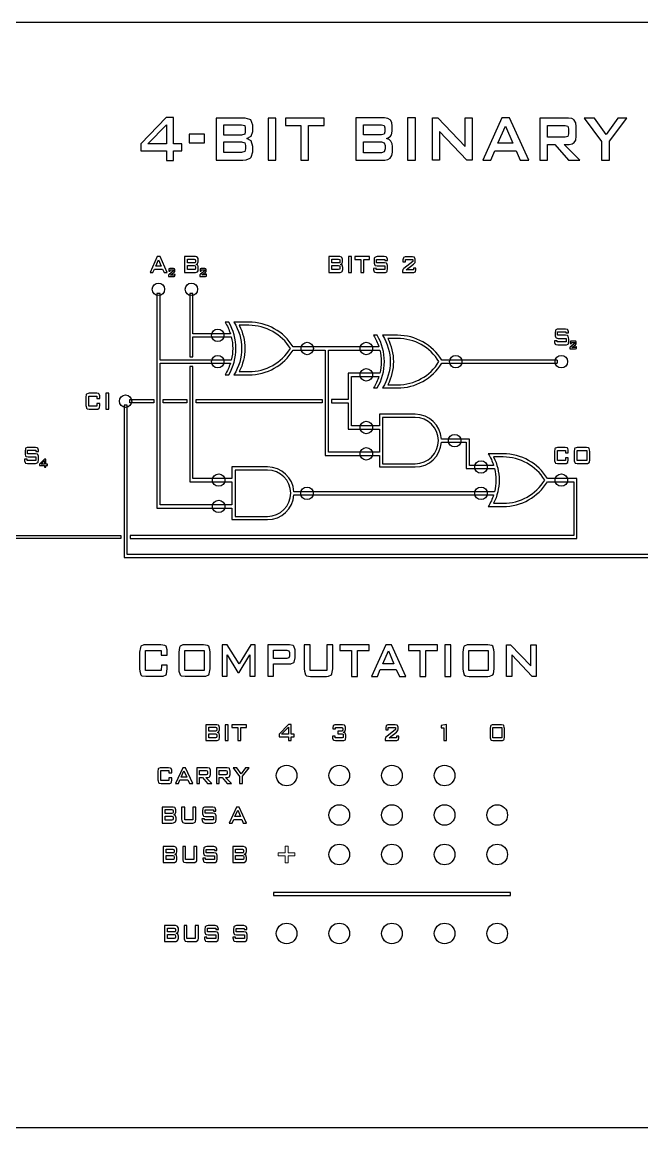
# Model space of a CAD drawing. Header units: inches. Extents: x 17631.1 to 17696.1, y 16284.5 to 16310.9.
# Drawn here: x 17637.1 to 17642.98, y 16300.4 to 16310.9 of the extents above; entities that cross this region are included whole.
import ezdxf

# ---------------------------------------------------------------- set-up
doc = ezdxf.new("R2010")
doc.units = ezdxf.units.IN
doc.header["$MEASUREMENT"] = 0

msp = doc.modelspace()

# ---------------------------------------------------------------- linework, layer by layer
at = {"color": 2, "linetype": 'ByBlock'}
msp.add_line((17642.18, 16307.695), (17642.18, 16307.665), dxfattribs=at)
at = {"color": 1}
msp.add_lwpolyline([(17631.109, 16310.904), (17654.609, 16310.904), (17654.609, 16300.404), (17631.109, 16300.404)], close=True, dxfattribs=at)
at = {"color": 2, "flags": 128}
for points in [[(17638.614, 16309.683), (17638.614, 16309.747), (17638.535, 16309.747), (17638.535, 16309.998), (17638.465, 16309.998), (17638.226, 16309.747), (17638.226, 16309.683), (17638.468, 16309.683), (17638.468, 16309.589), (17638.535, 16309.589), (17638.535, 16309.683)], [(17639.288, 16309.723), (17639.274, 16309.776), (17639.233, 16309.799), (17639.274, 16309.82), (17639.288, 16309.866), (17639.288, 16309.925), (17639.271, 16309.975), (17639.262, 16309.98), (17639.215, 16309.992), (17638.941, 16309.992), (17638.941, 16309.592), (17639.195, 16309.592), (17639.227, 16309.595), (17639.265, 16309.613), (17639.274, 16309.621), (17639.288, 16309.671)], [(17639.507, 16309.992), (17639.434, 16309.992), (17639.434, 16309.592), (17639.507, 16309.592)], [(17639.968, 16309.922), (17639.968, 16309.992), (17639.598, 16309.992), (17639.598, 16309.922), (17639.746, 16309.922), (17639.746, 16309.592), (17639.819, 16309.592), (17639.819, 16309.922)], [(17638.468, 16309.747), (17638.293, 16309.747), (17638.468, 16309.928)], [(17639.218, 16309.899), (17639.218, 16309.861), (17639.212, 16309.84), (17639.183, 16309.831), (17639.014, 16309.831), (17639.014, 16309.928), (17639.183, 16309.928), (17639.212, 16309.922)], [(17638.83, 16309.84), (17638.684, 16309.84), (17638.684, 16309.759), (17638.83, 16309.759)], [(17639.221, 16309.732), (17639.221, 16309.7), (17639.212, 16309.674), (17639.183, 16309.665), (17639.014, 16309.665), (17639.014, 16309.767), (17639.183, 16309.767), (17639.212, 16309.759)], [(17642.287, 16307.956), (17642.287, 16307.964), (17642.281, 16307.982), (17642.276, 16307.985), (17642.258, 16307.989), (17642.189, 16307.989), (17642.179, 16307.988), (17642.166, 16307.982), (17642.163, 16307.976), (17642.16, 16307.953), (17642.16, 16307.937), (17642.16, 16307.926), (17642.166, 16307.909), (17642.171, 16307.905), (17642.189, 16307.901), (17642.264, 16307.901), (17642.264, 16307.867), (17642.179, 16307.867), (17642.179, 16307.879), (17642.155, 16307.878), (17642.155, 16307.874), (17642.155, 16307.863), (17642.161, 16307.846), (17642.166, 16307.842), (17642.185, 16307.839), (17642.259, 16307.839), (17642.269, 16307.84), (17642.283, 16307.846), (17642.286, 16307.852), (17642.289, 16307.874), (17642.289, 16307.895), (17642.288, 16307.906), (17642.283, 16307.923), (17642.278, 16307.927), (17642.259, 16307.93), (17642.184, 16307.93), (17642.184, 16307.963), (17642.263, 16307.963), (17642.263, 16307.953), (17642.287, 16307.953)], [(17637.253, 16306.831), (17637.253, 16306.839), (17637.247, 16306.857), (17637.242, 16306.861), (17637.224, 16306.864), (17637.156, 16306.864), (17637.145, 16306.864), (17637.132, 16306.857), (17637.129, 16306.851), (17637.126, 16306.829), (17637.126, 16306.812), (17637.126, 16306.801), (17637.132, 16306.784), (17637.137, 16306.78), (17637.156, 16306.777), (17637.23, 16306.777), (17637.23, 16306.742), (17637.145, 16306.742), (17637.145, 16306.754), (17637.121, 16306.754), (17637.121, 16306.75), (17637.121, 16306.739), (17637.127, 16306.722), (17637.132, 16306.717), (17637.151, 16306.714), (17637.225, 16306.714), (17637.235, 16306.715), (17637.249, 16306.722), (17637.252, 16306.727), (17637.255, 16306.75), (17637.255, 16306.77), (17637.254, 16306.781), (17637.249, 16306.798), (17637.244, 16306.802), (17637.225, 16306.806), (17637.15, 16306.806), (17637.15, 16306.838), (17637.229, 16306.838), (17637.229, 16306.828), (17637.253, 16306.828)], [(17639.233, 16302.292), (17639.232, 16302.3), (17639.226, 16302.317), (17639.221, 16302.321), (17639.203, 16302.325), (17639.135, 16302.325), (17639.125, 16302.324), (17639.111, 16302.317), (17639.108, 16302.312), (17639.105, 16302.289), (17639.105, 16302.273), (17639.105, 16302.262), (17639.111, 16302.244), (17639.116, 16302.24), (17639.135, 16302.237), (17639.21, 16302.237), (17639.21, 16302.203), (17639.125, 16302.203), (17639.125, 16302.214), (17639.1, 16302.214), (17639.1, 16302.21), (17639.101, 16302.199), (17639.107, 16302.182), (17639.112, 16302.178), (17639.13, 16302.174), (17639.204, 16302.174), (17639.215, 16302.175), (17639.228, 16302.182), (17639.231, 16302.187), (17639.234, 16302.21), (17639.234, 16302.23), (17639.234, 16302.241), (17639.228, 16302.258), (17639.223, 16302.263), (17639.204, 16302.266), (17639.13, 16302.266), (17639.13, 16302.298), (17639.208, 16302.298), (17639.208, 16302.288), (17639.233, 16302.289)]]:
    msp.add_lwpolyline(points, close=True, dxfattribs=at)
at = {"color": 2, "linetype": 'ByBlock', "flags": 128}
for points in [[(17640.614, 16309.723), (17640.612, 16309.747), (17640.6, 16309.775), (17640.584, 16309.789), (17640.558, 16309.799), (17640.576, 16309.805), (17640.598, 16309.821), (17640.606, 16309.833), (17640.612, 16309.868), (17640.612, 16309.916), (17640.608, 16309.95), (17640.596, 16309.974), (17640.594, 16309.976), (17640.572, 16309.99), (17640.54, 16309.994), (17640.267, 16309.994), (17640.267, 16309.592), (17640.52, 16309.592), (17640.542, 16309.594), (17640.57, 16309.6), (17640.592, 16309.612), (17640.608, 16309.636), (17640.614, 16309.67)], [(17640.833, 16309.994), (17640.759, 16309.994), (17640.759, 16309.592), (17640.833, 16309.592)], [(17641.372, 16309.592), (17641.321, 16309.592), (17641.062, 16309.865), (17641.062, 16309.592), (17640.996, 16309.592), (17640.996, 16309.994), (17641.046, 16309.994), (17641.305, 16309.723), (17641.305, 16309.994), (17641.372, 16309.994)], [(17641.727, 16309.994), (17641.655, 16309.994), (17641.474, 16309.592), (17641.549, 16309.592), (17641.587, 16309.681), (17641.79, 16309.681), (17641.828, 16309.592), (17641.91, 16309.592)], [(17642.36, 16309.914), (17642.356, 16309.948), (17642.342, 16309.974), (17642.342, 16309.976), (17642.32, 16309.988), (17642.288, 16309.992), (17642.015, 16309.992), (17642.015, 16309.592), (17642.087, 16309.592), (17642.087, 16309.743), (17642.157, 16309.743), (17642.286, 16309.592), (17642.395, 16309.592), (17642.246, 16309.743), (17642.292, 16309.743), (17642.322, 16309.747), (17642.342, 16309.761), (17642.356, 16309.783), (17642.36, 16309.821)], [(17642.676, 16309.773), (17642.841, 16309.992), (17642.754, 16309.992), (17642.644, 16309.837), (17642.533, 16309.992), (17642.435, 16309.992), (17642.601, 16309.771), (17642.601, 16309.592), (17642.676, 16309.592)], [(17640.544, 16309.9), (17640.544, 16309.861), (17640.536, 16309.839), (17640.51, 16309.833), (17640.339, 16309.833), (17640.339, 16309.928), (17640.51, 16309.928), (17640.536, 16309.922)], [(17641.757, 16309.753), (17641.617, 16309.753), (17641.689, 16309.916)], [(17642.288, 16309.892), (17642.288, 16309.843), (17642.282, 16309.819), (17642.254, 16309.811), (17642.087, 16309.811), (17642.087, 16309.922), (17642.254, 16309.922), (17642.282, 16309.916)], [(17640.546, 16309.731), (17640.546, 16309.701), (17640.538, 16309.672), (17640.536, 16309.672), (17640.51, 16309.664), (17640.339, 16309.664), (17640.339, 16309.767), (17640.512, 16309.767), (17640.538, 16309.759)], [(17640.568, 16308.644), (17640.567, 16308.652), (17640.561, 16308.67), (17640.557, 16308.674), (17640.538, 16308.677), (17640.47, 16308.677), (17640.46, 16308.676), (17640.447, 16308.67), (17640.443, 16308.664), (17640.44, 16308.642), (17640.44, 16308.625), (17640.441, 16308.614), (17640.447, 16308.597), (17640.451, 16308.593), (17640.47, 16308.59), (17640.544, 16308.59), (17640.544, 16308.555), (17640.46, 16308.555), (17640.46, 16308.567), (17640.435, 16308.566), (17640.435, 16308.563), (17640.436, 16308.551), (17640.442, 16308.534), (17640.447, 16308.53), (17640.465, 16308.527), (17640.54, 16308.527), (17640.55, 16308.528), (17640.563, 16308.534), (17640.566, 16308.54), (17640.569, 16308.563), (17640.569, 16308.594), (17640.563, 16308.611), (17640.558, 16308.615), (17640.54, 16308.619), (17640.464, 16308.619), (17640.464, 16308.651), (17640.544, 16308.651), (17640.544, 16308.641), (17640.568, 16308.641)], [(17640.832, 16308.646), (17640.831, 16308.652), (17640.826, 16308.669), (17640.823, 16308.673), (17640.804, 16308.675), (17640.735, 16308.675), (17640.721, 16308.669), (17640.719, 16308.667), (17640.715, 16308.646), (17640.715, 16308.627), (17640.739, 16308.627), (17640.739, 16308.65), (17640.808, 16308.65), (17640.808, 16308.631), (17640.724, 16308.566), (17640.713, 16308.555), (17640.709, 16308.539), (17640.709, 16308.526), (17640.818, 16308.526), (17640.832, 16308.532), (17640.834, 16308.534), (17640.838, 16308.555), (17640.838, 16308.567), (17640.816, 16308.567), (17640.816, 16308.552), (17640.746, 16308.552), (17640.816, 16308.606), (17640.83, 16308.62), (17640.832, 16308.637)], [(17637.338, 16306.694), (17637.338, 16306.707), (17637.323, 16306.707), (17637.323, 16306.753), (17637.31, 16306.753), (17637.265, 16306.707), (17637.265, 16306.694), (17637.31, 16306.694), (17637.31, 16306.677), (17637.323, 16306.677), (17637.323, 16306.694)], [(17637.31, 16306.707), (17637.278, 16306.707), (17637.31, 16306.74)], [(17638.42, 16304.748), (17638.27, 16304.748), (17638.27, 16304.938), (17638.42, 16304.938), (17638.42, 16304.893), (17638.476, 16304.893), (17638.476, 16304.942), (17638.465, 16304.977), (17638.454, 16304.985), (17638.417, 16304.992), (17638.274, 16304.992), (17638.253, 16304.99), (17638.226, 16304.977), (17638.221, 16304.966), (17638.214, 16304.921), (17638.214, 16304.762), (17638.215, 16304.741), (17638.226, 16304.706), (17638.236, 16304.698), (17638.274, 16304.692), (17638.417, 16304.692), (17638.437, 16304.693), (17638.465, 16304.706), (17638.47, 16304.717), (17638.476, 16304.762), (17638.476, 16304.797), (17638.421, 16304.799)], [(17638.883, 16304.921), (17638.881, 16304.942), (17638.87, 16304.977), (17638.86, 16304.985), (17638.822, 16304.992), (17638.646, 16304.992), (17638.626, 16304.99), (17638.599, 16304.977), (17638.592, 16304.966), (17638.587, 16304.921), (17638.587, 16304.762), (17638.588, 16304.741), (17638.599, 16304.706), (17638.609, 16304.698), (17638.646, 16304.692), (17638.822, 16304.692), (17638.844, 16304.693), (17638.87, 16304.706), (17638.876, 16304.717), (17638.883, 16304.762)], [(17638.643, 16304.938), (17638.827, 16304.938), (17638.827, 16304.748), (17638.643, 16304.748)], [(17639.313, 16304.992), (17639.269, 16304.992), (17639.158, 16304.81), (17639.044, 16304.992), (17638.999, 16304.992), (17638.999, 16304.692), (17639.044, 16304.692), (17639.045, 16304.897), (17639.148, 16304.727), (17639.159, 16304.727), (17639.26, 16304.896), (17639.261, 16304.692), (17639.313, 16304.692)], [(17639.636, 16304.917), (17639.636, 16304.884), (17639.632, 16304.866), (17639.611, 16304.86), (17639.486, 16304.86), (17639.486, 16304.94), (17639.611, 16304.94), (17639.632, 16304.935)], [(17639.992, 16304.992), (17639.992, 16304.748), (17639.834, 16304.748), (17639.834, 16304.992), (17639.778, 16304.992), (17639.778, 16304.762), (17639.779, 16304.74), (17639.79, 16304.707), (17639.8, 16304.698), (17639.837, 16304.691), (17639.988, 16304.691), (17640.009, 16304.693), (17640.036, 16304.707), (17640.041, 16304.717), (17640.048, 16304.762), (17640.048, 16304.992)], [(17640.393, 16304.938), (17640.393, 16304.992), (17640.117, 16304.992), (17640.117, 16304.938), (17640.226, 16304.938), (17640.226, 16304.691), (17640.283, 16304.691), (17640.283, 16304.938)], [(17640.605, 16304.992), (17640.552, 16304.992), (17640.416, 16304.691), (17640.472, 16304.691), (17640.5, 16304.757), (17640.651, 16304.757), (17640.681, 16304.691), (17640.743, 16304.691)], [(17640.629, 16304.811), (17640.524, 16304.811), (17640.577, 16304.933)], [(17641.043, 16304.938), (17641.043, 16304.992), (17640.766, 16304.992), (17640.766, 16304.938), (17640.876, 16304.938), (17640.876, 16304.691), (17640.932, 16304.691), (17640.932, 16304.938)], [(17641.168, 16304.992), (17641.112, 16304.992), (17641.112, 16304.691), (17641.168, 16304.691)], [(17641.581, 16304.92), (17641.579, 16304.942), (17641.569, 16304.977), (17641.558, 16304.985), (17641.522, 16304.992), (17641.344, 16304.992), (17641.325, 16304.99), (17641.297, 16304.977), (17641.291, 16304.965), (17641.285, 16304.92), (17641.285, 16304.762), (17641.286, 16304.741), (17641.297, 16304.706), (17641.308, 16304.698), (17641.344, 16304.691), (17641.522, 16304.691), (17641.541, 16304.693), (17641.569, 16304.706), (17641.575, 16304.717), (17641.581, 16304.762)], [(17641.341, 16304.938), (17641.525, 16304.938), (17641.525, 16304.748), (17641.341, 16304.748)], [(17641.98, 16304.691), (17641.942, 16304.691), (17641.748, 16304.895), (17641.748, 16304.691), (17641.698, 16304.691), (17641.698, 16304.992), (17641.736, 16304.992), (17641.93, 16304.79), (17641.93, 16304.992), (17641.98, 16304.992)], [(17638.969, 16304.151), (17638.968, 16304.151), (17638.953, 16304.159), (17638.968, 16304.167), (17638.973, 16304.185), (17638.973, 16304.207), (17638.967, 16304.225), (17638.964, 16304.228), (17638.946, 16304.232), (17638.843, 16304.232), (17638.843, 16304.082), (17638.939, 16304.082), (17638.951, 16304.083), (17638.965, 16304.089), (17638.969, 16304.093), (17638.974, 16304.112), (17638.974, 16304.131)], [(17638.948, 16304.197), (17638.948, 16304.183), (17638.945, 16304.174), (17638.935, 16304.172), (17638.871, 16304.172), (17638.871, 16304.208), (17638.935, 16304.208), (17638.945, 16304.205)], [(17639.056, 16304.232), (17639.028, 16304.232), (17639.028, 16304.082), (17639.056, 16304.082)], [(17639.229, 16304.205), (17639.229, 16304.232), (17639.09, 16304.232), (17639.09, 16304.205), (17639.146, 16304.205), (17639.146, 16304.082), (17639.174, 16304.082), (17639.174, 16304.205)], [(17639.683, 16304.117), (17639.683, 16304.142), (17639.654, 16304.142), (17639.654, 16304.236), (17639.628, 16304.236), (17639.538, 16304.142), (17639.538, 16304.117), (17639.629, 16304.117), (17639.629, 16304.082), (17639.654, 16304.082), (17639.654, 16304.117)], [(17639.629, 16304.142), (17639.563, 16304.142), (17639.629, 16304.209)], [(17640.163, 16304.225), (17640.16, 16304.229), (17640.142, 16304.232), (17640.069, 16304.232), (17640.055, 16304.225), (17640.053, 16304.224), (17640.05, 16304.202), (17640.05, 16304.193), (17640.073, 16304.193), (17640.074, 16304.207), (17640.133, 16304.206), (17640.141, 16304.203), (17640.144, 16304.193), (17640.144, 16304.185), (17640.141, 16304.174), (17640.133, 16304.172), (17640.097, 16304.172), (17640.097, 16304.147), (17640.137, 16304.147), (17640.147, 16304.144), (17640.148, 16304.133), (17640.148, 16304.122), (17640.147, 16304.111), (17640.137, 16304.108), (17640.072, 16304.108), (17640.072, 16304.123), (17640.047, 16304.123), (17640.047, 16304.106), (17640.053, 16304.088), (17640.057, 16304.086), (17640.075, 16304.082), (17640.154, 16304.082), (17640.168, 16304.089), (17640.17, 16304.093), (17640.174, 16304.114), (17640.174, 16304.133), (17640.167, 16304.151), (17640.163, 16304.154), (17640.146, 16304.16), (17640.149, 16304.161), (17640.164, 16304.169), (17640.169, 16304.188), (17640.169, 16304.208)], [(17640.67, 16304.202), (17640.669, 16304.208), (17640.664, 16304.225), (17640.66, 16304.229), (17640.642, 16304.232), (17640.572, 16304.232), (17640.558, 16304.225), (17640.556, 16304.224), (17640.553, 16304.202), (17640.553, 16304.183), (17640.576, 16304.183), (17640.576, 16304.206), (17640.645, 16304.206), (17640.645, 16304.187), (17640.562, 16304.122), (17640.55, 16304.111), (17640.547, 16304.095), (17640.547, 16304.082), (17640.656, 16304.082), (17640.67, 16304.088), (17640.671, 16304.09), (17640.675, 16304.111), (17640.675, 16304.123), (17640.653, 16304.123), (17640.653, 16304.108), (17640.584, 16304.108), (17640.654, 16304.162), (17640.667, 16304.176), (17640.67, 16304.193)], [(17641.129, 16304.233), (17641.078, 16304.224), (17641.078, 16304.203), (17641.104, 16304.203), (17641.104, 16304.082), (17641.129, 16304.082)], [(17641.678, 16304.196), (17641.677, 16304.207), (17641.672, 16304.224), (17641.669, 16304.228), (17641.651, 16304.232), (17641.561, 16304.232), (17641.548, 16304.224), (17641.545, 16304.219), (17641.542, 16304.196), (17641.542, 16304.117), (17641.543, 16304.107), (17641.548, 16304.089), (17641.552, 16304.086), (17641.569, 16304.082), (17641.659, 16304.082), (17641.672, 16304.089), (17641.676, 16304.094), (17641.678, 16304.117)], [(17641.568, 16304.206), (17641.653, 16304.206), (17641.653, 16304.108), (17641.568, 16304.108)], [(17638.948, 16304.134), (17638.948, 16304.122), (17638.945, 16304.112), (17638.935, 16304.109), (17638.871, 16304.109), (17638.871, 16304.147), (17638.935, 16304.147), (17638.945, 16304.144)], [(17638.492, 16303.703), (17638.416, 16303.703), (17638.416, 16303.798), (17638.492, 16303.798), (17638.492, 16303.775), (17638.52, 16303.775), (17638.52, 16303.789), (17638.519, 16303.8), (17638.513, 16303.817), (17638.508, 16303.821), (17638.49, 16303.824), (17638.408, 16303.824), (17638.395, 16303.817), (17638.391, 16303.812), (17638.388, 16303.789), (17638.388, 16303.71), (17638.389, 16303.699), (17638.395, 16303.682), (17638.4, 16303.678), (17638.418, 16303.675), (17638.5, 16303.675), (17638.513, 16303.682), (17638.517, 16303.688), (17638.52, 16303.71), (17638.52, 16303.728), (17638.492, 16303.728)], [(17638.649, 16303.824), (17638.623, 16303.824), (17638.554, 16303.675), (17638.583, 16303.675), (17638.596, 16303.708), (17638.672, 16303.708), (17638.687, 16303.675), (17638.718, 16303.675)], [(17638.661, 16303.734), (17638.608, 16303.734), (17638.635, 16303.796)], [(17638.86, 16303.787), (17638.86, 16303.769), (17638.857, 16303.759), (17638.847, 16303.757), (17638.784, 16303.757), (17638.784, 16303.799), (17638.847, 16303.799), (17638.857, 16303.796)], [(17639.073, 16303.796), (17639.072, 16303.8), (17639.067, 16303.818), (17639.063, 16303.821), (17639.046, 16303.824), (17638.943, 16303.824), (17638.943, 16303.675), (17638.971, 16303.675), (17638.971, 16303.731), (17638.997, 16303.731), (17639.046, 16303.675), (17639.086, 16303.675), (17639.03, 16303.731), (17639.046, 16303.731), (17639.052, 16303.732), (17639.067, 16303.738), (17639.068, 16303.74), (17639.073, 16303.76)], [(17639.046, 16303.787), (17639.046, 16303.769), (17639.043, 16303.759), (17639.033, 16303.757), (17638.971, 16303.757), (17638.971, 16303.799), (17639.033, 16303.799), (17639.043, 16303.796)], [(17639.191, 16303.743), (17639.253, 16303.824), (17639.221, 16303.824), (17639.179, 16303.767), (17639.138, 16303.824), (17639.101, 16303.824), (17639.163, 16303.742), (17639.163, 16303.675), (17639.191, 16303.675)], [(17638.553, 16303.369), (17638.538, 16303.378), (17638.553, 16303.385), (17638.559, 16303.402), (17638.559, 16303.425), (17638.552, 16303.442), (17638.549, 16303.445), (17638.532, 16303.45), (17638.429, 16303.45), (17638.429, 16303.299), (17638.524, 16303.299), (17638.536, 16303.3), (17638.55, 16303.307), (17638.554, 16303.31), (17638.56, 16303.33), (17638.56, 16303.348), (17638.554, 16303.368)], [(17638.533, 16303.414), (17638.533, 16303.4), (17638.53, 16303.392), (17638.52, 16303.39), (17638.456, 16303.39), (17638.456, 16303.426), (17638.52, 16303.426), (17638.53, 16303.423)], [(17638.533, 16303.351), (17638.533, 16303.34), (17638.531, 16303.33), (17638.52, 16303.327), (17638.456, 16303.327), (17638.456, 16303.365), (17638.52, 16303.365), (17638.531, 16303.362)], [(17638.721, 16303.45), (17638.721, 16303.328), (17638.642, 16303.328), (17638.642, 16303.45), (17638.613, 16303.45), (17638.613, 16303.335), (17638.614, 16303.324), (17638.62, 16303.307), (17638.625, 16303.303), (17638.644, 16303.299), (17638.719, 16303.299), (17638.729, 16303.3), (17638.742, 16303.307), (17638.746, 16303.313), (17638.749, 16303.335), (17638.749, 16303.45)], [(17638.939, 16303.417), (17638.938, 16303.425), (17638.933, 16303.442), (17638.928, 16303.446), (17638.909, 16303.45), (17638.841, 16303.45), (17638.831, 16303.449), (17638.818, 16303.442), (17638.814, 16303.437), (17638.811, 16303.414), (17638.811, 16303.397), (17638.812, 16303.387), (17638.818, 16303.37), (17638.822, 16303.365), (17638.841, 16303.362), (17638.916, 16303.362), (17638.916, 16303.328), (17638.831, 16303.328), (17638.831, 16303.34), (17638.806, 16303.339), (17638.806, 16303.335), (17638.807, 16303.324), (17638.813, 16303.307), (17638.818, 16303.303), (17638.837, 16303.299), (17638.911, 16303.299), (17638.921, 16303.3), (17638.934, 16303.307), (17638.937, 16303.313), (17638.94, 16303.335), (17638.94, 16303.366), (17638.934, 16303.384), (17638.929, 16303.388), (17638.911, 16303.392), (17638.836, 16303.392), (17638.836, 16303.424), (17638.915, 16303.424), (17638.915, 16303.413), (17638.939, 16303.413)], [(17639.16, 16303.45), (17639.133, 16303.45), (17639.065, 16303.299), (17639.094, 16303.299), (17639.108, 16303.332), (17639.184, 16303.332), (17639.198, 16303.299), (17639.229, 16303.299)], [(17639.172, 16303.36), (17639.119, 16303.36), (17639.146, 16303.421)], [(17638.563, 16302.994), (17638.548, 16303.003), (17638.563, 16303.01), (17638.568, 16303.027), (17638.568, 16303.05), (17638.562, 16303.068), (17638.559, 16303.07), (17638.541, 16303.075), (17638.438, 16303.075), (17638.438, 16302.924), (17638.533, 16302.924), (17638.546, 16302.925), (17638.56, 16302.932), (17638.564, 16302.935), (17638.569, 16302.954), (17638.569, 16302.973), (17638.564, 16302.993)], [(17638.542, 16303.039), (17638.542, 16303.025), (17638.539, 16303.017), (17638.53, 16303.015), (17638.466, 16303.015), (17638.466, 16303.051), (17638.53, 16303.051), (17638.539, 16303.048)], [(17638.73, 16303.075), (17638.73, 16302.953), (17638.651, 16302.953), (17638.651, 16303.075), (17638.623, 16303.075), (17638.623, 16302.96), (17638.624, 16302.949), (17638.629, 16302.932), (17638.634, 16302.928), (17638.653, 16302.924), (17638.728, 16302.924), (17638.739, 16302.925), (17638.752, 16302.932), (17638.756, 16302.938), (17638.758, 16302.96), (17638.758, 16303.075)], [(17638.949, 16303.042), (17638.948, 16303.051), (17638.942, 16303.068), (17638.937, 16303.071), (17638.918, 16303.075), (17638.851, 16303.075), (17638.84, 16303.074), (17638.827, 16303.068), (17638.824, 16303.062), (17638.821, 16303.039), (17638.821, 16303.022), (17638.822, 16303.012), (17638.827, 16302.995), (17638.832, 16302.99), (17638.851, 16302.987), (17638.925, 16302.987), (17638.925, 16302.953), (17638.84, 16302.953), (17638.84, 16302.965), (17638.816, 16302.964), (17638.816, 16302.96), (17638.817, 16302.949), (17638.822, 16302.932), (17638.827, 16302.928), (17638.846, 16302.924), (17638.92, 16302.924), (17638.931, 16302.925), (17638.944, 16302.932), (17638.947, 16302.938), (17638.95, 16302.96), (17638.95, 16302.981), (17638.95, 16302.991), (17638.944, 16303.009), (17638.938, 16303.013), (17638.92, 16303.017), (17638.845, 16303.017), (17638.845, 16303.049), (17638.924, 16303.049), (17638.924, 16303.038), (17638.949, 16303.038)], [(17639.229, 16302.973), (17639.223, 16302.993), (17639.223, 16302.994), (17639.207, 16303.003), (17639.223, 16303.01), (17639.228, 16303.027), (17639.228, 16303.05), (17639.222, 16303.068), (17639.218, 16303.07), (17639.201, 16303.075), (17639.098, 16303.075), (17639.098, 16302.924), (17639.193, 16302.924), (17639.206, 16302.925), (17639.22, 16302.932), (17639.223, 16302.935), (17639.229, 16302.954)], [(17639.202, 16303.039), (17639.202, 16303.025), (17639.199, 16303.017), (17639.19, 16303.015), (17639.126, 16303.015), (17639.126, 16303.051), (17639.19, 16303.051), (17639.199, 16303.048)], [(17638.543, 16302.976), (17638.543, 16302.965), (17638.54, 16302.954), (17638.53, 16302.952), (17638.466, 16302.952), (17638.466, 16302.99), (17638.53, 16302.99), (17638.54, 16302.987)], [(17639.203, 16302.976), (17639.203, 16302.965), (17639.2, 16302.954), (17639.19, 16302.952), (17639.126, 16302.952), (17639.126, 16302.99), (17639.19, 16302.99), (17639.2, 16302.987)], [(17638.576, 16302.244), (17638.561, 16302.253), (17638.576, 16302.26), (17638.582, 16302.277), (17638.582, 16302.3), (17638.575, 16302.317), (17638.572, 16302.32), (17638.554, 16302.325), (17638.452, 16302.325), (17638.452, 16302.174), (17638.547, 16302.174), (17638.559, 16302.175), (17638.573, 16302.182), (17638.577, 16302.185), (17638.583, 16302.205), (17638.583, 16302.223), (17638.577, 16302.243)], [(17638.555, 16302.289), (17638.555, 16302.275), (17638.552, 16302.267), (17638.543, 16302.265), (17638.479, 16302.265), (17638.479, 16302.301), (17638.543, 16302.301), (17638.552, 16302.298)], [(17638.743, 16302.325), (17638.743, 16302.203), (17638.664, 16302.203), (17638.664, 16302.325), (17638.636, 16302.325), (17638.636, 16302.21), (17638.637, 16302.199), (17638.643, 16302.182), (17638.647, 16302.178), (17638.666, 16302.174), (17638.742, 16302.174), (17638.752, 16302.175), (17638.765, 16302.182), (17638.769, 16302.188), (17638.772, 16302.21), (17638.772, 16302.325)], [(17638.962, 16302.292), (17638.961, 16302.3), (17638.955, 16302.317), (17638.951, 16302.321), (17638.932, 16302.325), (17638.864, 16302.325), (17638.854, 16302.324), (17638.84, 16302.317), (17638.837, 16302.312), (17638.834, 16302.289), (17638.834, 16302.272), (17638.835, 16302.262), (17638.84, 16302.245), (17638.845, 16302.24), (17638.864, 16302.237), (17638.938, 16302.237), (17638.938, 16302.203), (17638.854, 16302.203), (17638.854, 16302.215), (17638.829, 16302.214), (17638.829, 16302.21), (17638.83, 16302.199), (17638.836, 16302.182), (17638.84, 16302.178), (17638.859, 16302.174), (17638.934, 16302.174), (17638.944, 16302.175), (17638.957, 16302.182), (17638.96, 16302.188), (17638.963, 16302.21), (17638.963, 16302.241), (17638.957, 16302.259), (17638.951, 16302.263), (17638.934, 16302.267), (17638.858, 16302.267), (17638.858, 16302.299), (17638.937, 16302.299), (17638.937, 16302.288), (17638.962, 16302.288)], [(17638.556, 16302.226), (17638.556, 16302.215), (17638.553, 16302.205), (17638.543, 16302.202), (17638.479, 16302.202), (17638.479, 16302.24), (17638.543, 16302.24), (17638.553, 16302.237)]]:
    msp.add_lwpolyline(points, close=True, dxfattribs=at)
at = {"color": 2, "linetype": 'ByBlock'}
for points in [[(17638.341, 16308.526), (17638.355, 16308.559), (17638.431, 16308.559), (17638.446, 16308.526), (17638.477, 16308.526), (17638.408, 16308.677), (17638.381, 16308.677), (17638.313, 16308.526)], [(17638.42, 16308.586), (17638.367, 16308.586), (17638.394, 16308.647)], [(17638.762, 16308.534), (17638.763, 16308.534), (17638.769, 16308.543), (17638.771, 16308.556), (17638.771, 16308.575), (17638.77, 16308.584), (17638.766, 16308.595), (17638.76, 16308.6), (17638.75, 16308.604), (17638.757, 16308.606), (17638.765, 16308.612), (17638.768, 16308.617), (17638.77, 16308.629), (17638.77, 16308.648), (17638.769, 16308.66), (17638.764, 16308.67), (17638.764, 16308.67), (17638.755, 16308.675), (17638.744, 16308.677), (17638.641, 16308.677), (17638.641, 16308.526), (17638.736, 16308.526), (17638.744, 16308.527), (17638.755, 16308.529)], [(17638.668, 16308.617), (17638.668, 16308.652), (17638.732, 16308.652), (17638.742, 16308.65), (17638.745, 16308.641), (17638.745, 16308.627), (17638.742, 16308.619), (17638.732, 16308.617)], [(17640.108, 16308.527), (17640.12, 16308.528), (17640.135, 16308.534), (17640.138, 16308.537), (17640.143, 16308.556), (17640.143, 16308.575), (17640.138, 16308.595), (17640.137, 16308.596), (17640.121, 16308.604), (17640.137, 16308.612), (17640.142, 16308.629), (17640.142, 16308.652), (17640.136, 16308.67), (17640.132, 16308.673), (17640.115, 16308.677), (17640.012, 16308.677), (17640.012, 16308.527)], [(17640.114, 16308.619), (17640.104, 16308.617), (17640.04, 16308.617), (17640.04, 16308.652), (17640.104, 16308.652), (17640.114, 16308.65), (17640.116, 16308.642), (17640.116, 16308.628)], [(17640.197, 16308.527), (17640.225, 16308.527), (17640.225, 16308.677), (17640.197, 16308.677)], [(17640.398, 16308.65), (17640.398, 16308.677), (17640.259, 16308.677), (17640.259, 16308.65), (17640.314, 16308.65), (17640.314, 16308.527), (17640.342, 16308.527), (17640.342, 16308.65)], [(17638.668, 16308.592), (17638.733, 16308.592), (17638.743, 16308.589), (17638.745, 16308.578), (17638.745, 16308.567), (17638.743, 16308.556), (17638.742, 16308.556), (17638.732, 16308.554), (17638.668, 16308.554)], [(17640.117, 16308.578), (17640.117, 16308.567), (17640.114, 16308.557), (17640.104, 16308.554), (17640.04, 16308.554), (17640.04, 16308.592), (17640.104, 16308.592), (17640.114, 16308.59)], [(17637.808, 16307.353), (17637.808, 16307.33), (17637.836, 16307.33), (17637.836, 16307.344), (17637.836, 16307.355), (17637.83, 16307.372), (17637.825, 16307.376), (17637.807, 16307.38), (17637.735, 16307.38), (17637.725, 16307.379), (17637.711, 16307.372), (17637.708, 16307.367), (17637.705, 16307.344), (17637.705, 16307.265), (17637.706, 16307.254), (17637.711, 16307.237), (17637.716, 16307.233), (17637.735, 16307.23), (17637.807, 16307.23), (17637.817, 16307.23), (17637.83, 16307.237), (17637.833, 16307.243), (17637.836, 16307.265), (17637.836, 16307.283), (17637.808, 16307.283), (17637.808, 16307.258), (17637.733, 16307.258), (17637.733, 16307.353)], [(17637.894, 16307.23), (17637.922, 16307.23), (17637.922, 16307.38), (17637.894, 16307.38)], [(17632.573, 16306.03), (17636.784, 16306.03), (17638.036, 16306.03), (17638.036, 16306), (17636.784, 16306), (17632.543, 16306), (17632.543, 16307.266), (17632.573, 16307.266)], [(17638.348, 16307.32), (17638.348, 16307.29), (17638.12, 16307.29), (17638.12, 16307.32)], [(17638.661, 16307.32), (17638.661, 16307.29), (17638.438, 16307.29), (17638.438, 16307.32)], [(17642.284, 16306.839), (17642.279, 16306.857), (17642.274, 16306.86), (17642.255, 16306.864), (17642.183, 16306.864), (17642.173, 16306.863), (17642.16, 16306.857), (17642.157, 16306.851), (17642.154, 16306.828), (17642.154, 16306.749), (17642.154, 16306.738), (17642.16, 16306.721), (17642.165, 16306.717), (17642.183, 16306.714), (17642.255, 16306.714), (17642.265, 16306.714), (17642.279, 16306.721), (17642.282, 16306.727), (17642.285, 16306.749), (17642.285, 16306.767), (17642.257, 16306.767), (17642.257, 16306.742), (17642.181, 16306.742), (17642.181, 16306.837), (17642.257, 16306.837), (17642.257, 16306.814), (17642.285, 16306.814), (17642.285, 16306.828)], [(17642.482, 16306.721), (17642.485, 16306.727), (17642.488, 16306.749), (17642.488, 16306.828), (17642.487, 16306.839), (17642.482, 16306.857), (17642.476, 16306.86), (17642.458, 16306.864), (17642.369, 16306.864), (17642.359, 16306.863), (17642.346, 16306.857), (17642.343, 16306.851), (17642.34, 16306.828), (17642.34, 16306.749), (17642.34, 16306.738), (17642.346, 16306.721), (17642.351, 16306.717), (17642.369, 16306.714), (17642.458, 16306.714), (17642.468, 16306.714)], [(17642.368, 16306.837), (17642.46, 16306.837), (17642.46, 16306.742), (17642.368, 16306.742)]]:
    msp.add_lwpolyline(points, close=True, dxfattribs=at)
at = {"color": 2}
for points in [[(17638.545, 16308.562), (17638.536, 16308.564), (17638.505, 16308.564), (17638.501, 16308.564), (17638.494, 16308.561), (17638.493, 16308.56), (17638.491, 16308.549), (17638.491, 16308.539), (17638.503, 16308.539), (17638.503, 16308.551), (17638.537, 16308.551), (17638.537, 16308.541), (17638.496, 16308.509), (17638.49, 16308.503), (17638.488, 16308.495), (17638.488, 16308.489), (17638.542, 16308.489), (17638.55, 16308.492), (17638.55, 16308.493), (17638.552, 16308.503), (17638.552, 16308.509), (17638.541, 16308.509), (17638.541, 16308.502), (17638.506, 16308.502), (17638.542, 16308.529), (17638.548, 16308.536), (17638.549, 16308.544), (17638.549, 16308.552), (17638.547, 16308.561)], [(17638.842, 16308.562), (17638.833, 16308.564), (17638.802, 16308.564), (17638.798, 16308.564), (17638.791, 16308.561), (17638.79, 16308.56), (17638.788, 16308.55), (17638.788, 16308.54), (17638.8, 16308.54), (17638.8, 16308.551), (17638.835, 16308.551), (17638.835, 16308.542), (17638.793, 16308.51), (17638.787, 16308.504), (17638.785, 16308.496), (17638.785, 16308.489), (17638.84, 16308.489), (17638.847, 16308.492), (17638.848, 16308.493), (17638.85, 16308.504), (17638.85, 16308.51), (17638.838, 16308.51), (17638.838, 16308.503), (17638.804, 16308.503), (17638.839, 16308.529), (17638.845, 16308.536), (17638.847, 16308.544), (17638.847, 16308.552), (17638.844, 16308.561)], [(17642.301, 16307.816), (17642.3, 16307.808), (17642.3, 16307.801), (17642.354, 16307.801), (17642.361, 16307.804), (17642.362, 16307.805), (17642.364, 16307.816), (17642.364, 16307.822), (17642.353, 16307.822), (17642.353, 16307.815), (17642.318, 16307.815), (17642.353, 16307.841), (17642.36, 16307.848), (17642.361, 16307.857), (17642.361, 16307.864), (17642.358, 16307.873), (17642.356, 16307.874), (17642.347, 16307.876), (17642.317, 16307.876), (17642.312, 16307.876), (17642.306, 16307.873), (17642.305, 16307.872), (17642.303, 16307.862), (17642.303, 16307.852), (17642.315, 16307.852), (17642.315, 16307.863), (17642.349, 16307.863), (17642.349, 16307.854), (17642.307, 16307.822)], [(17638.751, 16307.29), (17638.751, 16307.32), (17639.947, 16307.32), (17639.947, 16307.29)], [(17639.484, 16302.61), (17641.737, 16302.61), (17641.737, 16302.64), (17639.484, 16302.64)]]:
    msp.add_lwpolyline(points, close=True, dxfattribs=at)
for points in [[(17638.691, 16306.54), (17639.09, 16306.54), (17639.09, 16306.32), (17638.408, 16306.32), (17638.408, 16307.665), (17639.076, 16307.665, -0.065776), (17639.025, 16307.555), (17639.06, 16307.555, 0.271886), (17639.06, 16308.055), (17639.025, 16308.055, -0.065763), (17639.076, 16307.945), (17638.721, 16307.945), (17638.721, 16308.328), (17638.691, 16308.328), (17638.691, 16307.725), (17638.721, 16307.725), (17638.721, 16307.915), (17639.085, 16307.915, -0.120313), (17639.085, 16307.695), (17638.647, 16307.695), (17638.408, 16307.695), (17638.408, 16308.328), (17638.378, 16308.328), (17638.378, 16306.29), (17639.09, 16306.29), (17639.09, 16306.18), (17639.429, 16306.18, 0.396734), (17639.679, 16306.415), (17641.576, 16306.415, -0.065788), (17641.525, 16306.305), (17641.667, 16306.305, 0.26243), (17642.087, 16306.54), (17642.337, 16306.54), (17642.337, 16306.03), (17638.126, 16306.03), (17638.126, 16306), (17642.367, 16306), (17642.367, 16306.57), (17642.087, 16306.57, 0.262427), (17641.667, 16306.805), (17641.525, 16306.805, -0.065788), (17641.576, 16306.695), (17641.346, 16306.695), (17641.346, 16306.945), (17641.08, 16306.945, 0.396734), (17640.831, 16307.18), (17640.492, 16307.18), (17640.492, 16307.07), (17640.225, 16307.07), (17640.225, 16307.54), (17640.487, 16307.54, -0.065776), (17640.436, 16307.43), (17640.471, 16307.43, 0.271886), (17640.471, 16307.93), (17640.436, 16307.93, -0.065763), (17640.487, 16307.82), (17639.672, 16307.82, 0.262427), (17639.252, 16308.055), (17639.11, 16308.055, -0.292631), (17639.11, 16307.555), (17639.252, 16307.555, 0.262427), (17639.672, 16307.79), (17639.977, 16307.79), (17639.977, 16306.79), (17640.492, 16306.79), (17640.492, 16306.68), (17640.831, 16306.68, 0.396734), (17641.08, 16306.915), (17641.316, 16306.915), (17641.316, 16306.665), (17641.585, 16306.665, -0.120276), (17641.585, 16306.445), (17639.679, 16306.445, 0.396734), (17639.429, 16306.68), (17639.09, 16306.68), (17639.09, 16306.57), (17638.721, 16306.57), (17638.721, 16307.635), (17638.691, 16307.635), (17638.691, 16307.611), (17638.691, 16306.54)], [(17642.18, 16307.695), (17641.083, 16307.695, 0.262427), (17640.663, 16307.93), (17640.521, 16307.93, -0.292631), (17640.521, 16307.43), (17640.663, 16307.43, 0.262427), (17641.083, 16307.665), (17642.18, 16307.665)]]:
    msp.add_lwpolyline(points, format="xyb", dxfattribs=at)
for points in [[(17639.161, 16307.585), (17639.252, 16307.585, 0.262041), (17639.646, 16307.805, 0.262041), (17639.252, 16308.025), (17639.161, 16308.025, -0.235107)], [(17640.572, 16307.46), (17640.663, 16307.46, 0.262041), (17641.057, 16307.68, 0.262041), (17640.663, 16307.9), (17640.572, 16307.9, -0.235107)], [(17640.492, 16306.82), (17640.007, 16306.82), (17640.007, 16307.363), (17640.007, 16307.79), (17640.496, 16307.79, -0.120313), (17640.496, 16307.57), (17640.195, 16307.57), (17640.195, 16307.32), (17640.037, 16307.32), (17640.037, 16307.29), (17640.195, 16307.29), (17640.195, 16307.04), (17640.492, 16307.04)], [(17640.522, 16306.71), (17640.831, 16306.71, 1), (17640.831, 16307.15), (17640.522, 16307.15)], [(17641.667, 16306.775), (17641.576, 16306.775, -0.235107), (17641.576, 16306.335), (17641.667, 16306.335, 0.262041), (17642.061, 16306.555, 0.262041)], [(17639.12, 16306.65), (17639.12, 16306.21), (17639.429, 16306.21, 1), (17639.429, 16306.65)]]:
    msp.add_lwpolyline(points, format="xyb", close=True, dxfattribs=at)
msp.add_lwpolyline([(17647.836, 16305.85), (17642.474, 16305.85), (17638.096, 16305.85), (17638.096, 16307.266), (17638.066, 16307.266), (17638.066, 16305.82), (17642.474, 16305.82), (17647.866, 16305.82), (17647.866, 16306.57), (17647.586, 16306.57)], dxfattribs=at)
at = {"color": 2, "linetype": 'ByBlock', "flags": 128}
for points in [[(17639.691, 16304.942), (17639.678, 16304.978), (17639.671, 16304.984), (17639.636, 16304.992), (17639.431, 16304.992), (17639.431, 16304.692), (17639.486, 16304.692), (17639.486, 16304.809), (17639.649, 16304.809), (17639.678, 16304.823), (17639.681, 16304.827), (17639.691, 16304.866), (17639.691, 16304.942)], [(17638.886, 16303.8), (17638.88, 16303.818), (17638.877, 16303.821), (17638.86, 16303.824), (17638.757, 16303.824), (17638.757, 16303.675), (17638.784, 16303.675), (17638.784, 16303.731), (17638.81, 16303.731), (17638.859, 16303.675), (17638.899, 16303.675), (17638.844, 16303.731), (17638.86, 16303.731), (17638.865, 16303.732), (17638.88, 16303.738), (17638.881, 16303.74), (17638.886, 16303.76), (17638.886, 16303.8)]]:
    msp.add_lwpolyline(points, dxfattribs=at)
at = {"color": 2, "lineweight": 0}
msp.add_lwpolyline([(17639.624, 16303.08), (17639.596, 16303.08), (17639.596, 16303.015), (17639.531, 16303.015), (17639.531, 16302.987), (17639.596, 16302.987), (17639.596, 16302.921), (17639.624, 16302.921), (17639.624, 16302.987), (17639.689, 16302.987), (17639.689, 16303.015), (17639.624, 16303.015)], close=True, dxfattribs=at)
at = {"color": 1}
for centre, radius in [((17638.393, 16308.367), 0.059), ((17638.706, 16308.367), 0.059), ((17638.956, 16307.93), 0.059), ((17639.806, 16307.805), 0.059), ((17640.367, 16307.805), 0.059), ((17638.956, 16307.68), 0.059), ((17641.216, 16307.68), 0.059), ((17642.219, 16307.68), 0.059), ((17640.367, 16307.555), 0.059), ((17638.081, 16307.305), 0.059), ((17640.367, 16307.055), 0.059), ((17641.206, 16306.93), 0.059), ((17640.367, 16306.805), 0.059), ((17641.456, 16306.68), 0.059), ((17638.965, 16306.555), 0.059), ((17642.219, 16306.555), 0.059), ((17639.804, 16306.43), 0.059), ((17641.456, 16306.43), 0.059), ((17638.965, 16306.305), 0.059), ((17639.61, 16303.75), 0.098), ((17640.11, 16303.75), 0.098), ((17640.61, 16303.75), 0.098), ((17641.11, 16303.75), 0.098), ((17640.11, 16303.375), 0.098), ((17640.61, 16303.375), 0.098), ((17641.11, 16303.375), 0.098), ((17641.61, 16303.375), 0.098), ((17640.11, 16303), 0.098), ((17640.61, 16303), 0.098), ((17641.11, 16303), 0.098), ((17641.61, 16303), 0.098), ((17639.61, 16302.25), 0.098), ((17640.11, 16302.25), 0.098), ((17640.61, 16302.25), 0.098), ((17641.11, 16302.25), 0.098), ((17641.61, 16302.25), 0.098)]:
    msp.add_circle(centre, radius, dxfattribs=at)

doc.saveas('drawing.dxf')
